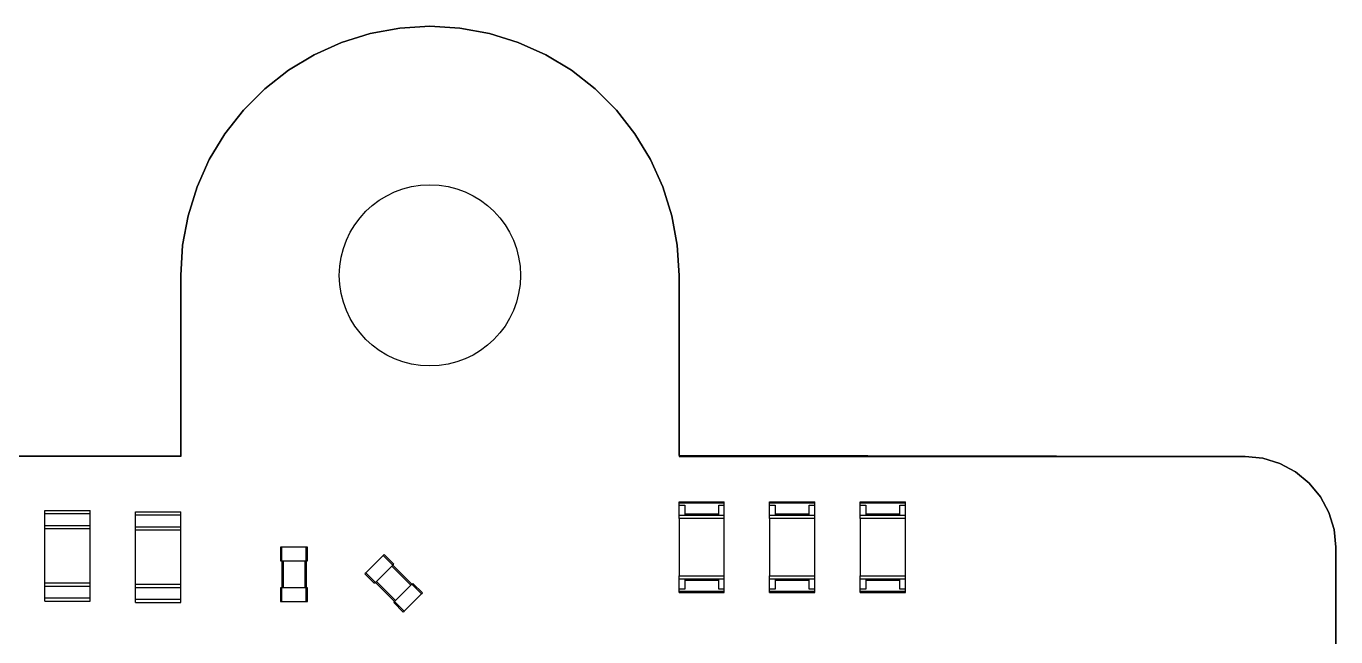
# Model space of a CAD drawing. Header units: millimetres. Extents: x 60.9 to 90.4, y 105.2 to 134.4.
# Drawn here: x 71.16 to 85.62, y 127.66 to 134.4 of the extents above; entities that cross this region are included whole.
import ezdxf

# ---------------------------------------------------------------- set-up
doc = ezdxf.new("R2010")
doc.units = ezdxf.units.MM

msp = doc.modelspace()

# ---------------------------------------------------------------- linework, layer by layer
at = {"color": 7, "linetype": 'Continuous', "lineweight": 25}
for p, q in [((74.96, 134.317), (74.643, 134.218)), ((74.643, 134.218), (74.96, 134.317)), ((75.287, 134.376), (74.96, 134.317)), ((74.96, 134.317), (75.287, 134.376)), ((75.618, 134.396), (75.287, 134.376)), ((75.287, 134.376), (75.618, 134.396)), ((75.95, 134.376), (75.618, 134.396)), ((75.618, 134.396), (75.95, 134.376)), ((76.276, 134.317), (75.95, 134.376)), ((75.95, 134.376), (76.276, 134.317)), ((76.593, 134.218), (76.276, 134.317)), ((76.276, 134.317), (76.593, 134.218)), ((74.643, 134.218), (74.34, 134.081)), ((74.34, 134.081), (74.643, 134.218)), ((76.896, 134.081), (76.593, 134.218)), ((76.593, 134.218), (76.896, 134.081)), ((74.34, 134.081), (74.056, 133.91)), ((74.056, 133.91), (74.34, 134.081)), ((77.18, 133.91), (76.896, 134.081)), ((76.896, 134.081), (77.18, 133.91)), ((74.056, 133.91), (73.795, 133.705)), ((73.795, 133.705), (74.056, 133.91)), ((77.442, 133.705), (77.18, 133.91)), ((77.18, 133.91), (77.442, 133.705)), ((73.795, 133.705), (73.56, 133.47)), ((73.56, 133.47), (73.795, 133.705)), ((77.677, 133.47), (77.442, 133.705)), ((77.442, 133.705), (77.677, 133.47)), ((73.56, 133.47), (73.355, 133.209)), ((73.355, 133.209), (73.56, 133.47)), ((77.881, 133.209), (77.677, 133.47)), ((77.677, 133.47), (77.882, 133.209)), ((73.355, 133.209), (73.183, 132.924)), ((73.183, 132.924), (73.355, 133.209)), ((78.053, 132.924), (77.881, 133.209)), ((77.882, 133.209), (78.053, 132.924)), ((73.183, 132.924), (73.047, 132.622)), ((73.047, 132.622), (73.183, 132.924)), ((78.19, 132.622), (78.053, 132.924)), ((78.053, 132.924), (78.19, 132.622)), ((73.047, 132.622), (72.948, 132.305)), ((72.948, 132.305), (73.047, 132.622)), ((78.288, 132.305), (78.19, 132.622)), ((78.19, 132.622), (78.288, 132.305)), ((72.948, 132.305), (72.888, 131.978)), ((72.888, 131.978), (72.948, 132.305)), ((78.348, 131.978), (78.288, 132.305)), ((78.288, 132.305), (78.348, 131.978)), ((72.888, 131.978), (72.868, 131.646)), ((72.868, 131.646), (72.888, 131.978)), ((78.368, 131.646), (78.348, 131.978)), ((78.348, 131.978), (78.368, 131.646)), ((72.868, 131.646), (72.868, 129.646)), ((72.868, 129.656), (72.868, 131.646)), ((78.368, 129.656), (78.368, 131.646)), ((78.368, 131.646), (78.368, 129.646)), ((66.618, 129.646), (72.868, 129.656)), ((72.868, 129.646), (66.618, 129.646)), ((84.618, 129.646), (78.368, 129.656)), ((78.368, 129.646), (84.618, 129.646)), ((84.813, 129.627), (84.618, 129.646)), ((84.618, 129.646), (84.813, 129.627)), ((85.001, 129.57), (84.813, 129.627)), ((84.813, 129.627), (85.001, 129.57)), ((85.174, 129.478), (85.001, 129.57)), ((85.001, 129.57), (85.174, 129.478)), ((85.325, 129.354), (85.174, 129.478)), ((85.174, 129.478), (85.325, 129.354)), ((85.45, 129.202), (85.325, 129.354)), ((85.325, 129.354), (85.45, 129.202)), ((78.368, 129.146), (78.868, 129.146)), ((78.368, 129.131), (78.368, 129.146)), ((78.868, 129.131), (78.368, 129.131)), ((78.368, 129.109), (78.368, 129.131)), ((78.368, 129.109), (78.431, 129.109)), ((78.368, 128.996), (78.368, 129.109)), ((78.431, 129.109), (78.431, 129.011)), ((78.806, 129.109), (78.868, 129.109)), ((78.806, 129.011), (78.806, 129.109)), ((78.868, 129.131), (78.868, 129.146)), ((78.868, 129.109), (78.868, 129.131)), ((78.868, 128.996), (78.868, 129.109)), ((79.368, 129.146), (79.868, 129.146)), ((79.368, 129.131), (79.368, 129.146)), ((79.868, 129.131), (79.368, 129.131)), ((79.368, 129.109), (79.368, 129.131)), ((79.368, 129.109), (79.431, 129.109)), ((79.368, 128.996), (79.368, 129.109)), ((79.431, 129.109), (79.431, 129.011)), ((79.806, 129.109), (79.868, 129.109)), ((79.806, 129.011), (79.806, 129.109)), ((79.868, 129.131), (79.868, 129.146)), ((79.868, 129.109), (79.868, 129.131)), ((79.868, 128.996), (79.868, 129.109)), ((80.368, 129.146), (80.868, 129.146)), ((80.368, 129.131), (80.368, 129.146)), ((80.868, 129.131), (80.368, 129.131)), ((80.368, 129.109), (80.368, 129.131)), ((80.368, 129.109), (80.431, 129.109)), ((80.368, 128.996), (80.368, 129.109)), ((80.431, 129.109), (80.431, 129.011)), ((80.806, 129.109), (80.868, 129.109)), ((80.806, 129.011), (80.806, 129.109)), ((80.868, 129.131), (80.868, 129.146)), ((80.868, 129.109), (80.868, 129.131)), ((80.868, 128.996), (80.868, 129.109)), ((85.542, 129.029), (85.45, 129.202)), ((85.45, 129.202), (85.542, 129.029)), ((71.368, 129.051), (71.868, 129.051)), ((71.368, 129.016), (71.368, 129.051)), ((71.368, 129.016), (71.868, 129.016)), ((71.368, 128.886), (71.368, 129.016)), ((71.868, 129.016), (71.868, 129.051)), ((71.868, 128.886), (71.868, 129.016)), ((72.368, 129.036), (72.868, 129.036)), ((72.368, 129.001), (72.368, 129.036)), ((72.368, 129.001), (72.868, 129.001)), ((72.368, 128.871), (72.368, 129.001)), ((72.868, 129.001), (72.868, 129.036)), ((72.868, 128.871), (72.868, 129.001)), ((78.431, 128.996), (78.368, 128.996)), ((78.368, 128.961), (78.368, 128.996)), ((78.868, 128.961), (78.368, 128.961)), ((78.368, 128.961), (78.368, 128.331)), ((78.806, 129.011), (78.431, 129.011)), ((78.431, 129.011), (78.431, 128.996)), ((78.806, 128.996), (78.431, 128.996)), ((78.806, 128.996), (78.806, 129.011)), ((78.868, 128.996), (78.806, 128.996)), ((78.868, 128.961), (78.868, 128.996)), ((78.868, 128.331), (78.868, 128.961)), ((79.368, 128.961), (79.368, 128.996)), ((79.431, 128.996), (79.368, 128.996)), ((79.368, 128.961), (79.368, 128.331)), ((79.868, 128.961), (79.368, 128.961)), ((79.806, 129.011), (79.431, 129.011)), ((79.431, 129.011), (79.431, 128.996)), ((79.806, 128.996), (79.431, 128.996)), ((79.806, 128.996), (79.806, 129.011)), ((79.868, 128.996), (79.806, 128.996)), ((79.868, 128.961), (79.868, 128.996)), ((79.868, 128.331), (79.868, 128.961)), ((80.368, 128.961), (80.368, 128.996)), ((80.431, 128.996), (80.368, 128.996)), ((80.868, 128.961), (80.368, 128.961)), ((80.368, 128.961), (80.368, 128.331)), ((80.806, 129.011), (80.431, 129.011)), ((80.431, 129.011), (80.431, 128.996)), ((80.806, 128.996), (80.431, 128.996)), ((80.806, 128.996), (80.806, 129.011)), ((80.868, 128.996), (80.806, 128.996)), ((80.868, 128.961), (80.868, 128.996)), ((80.868, 128.331), (80.868, 128.961)), ((85.599, 128.842), (85.542, 129.029)), ((85.542, 129.029), (85.599, 128.842)), ((71.368, 128.886), (71.868, 128.886)), ((71.368, 128.851), (71.368, 128.886)), ((71.368, 128.251), (71.368, 128.851)), ((71.368, 128.851), (71.868, 128.851)), ((71.868, 128.851), (71.868, 128.886)), ((71.868, 128.251), (71.868, 128.851)), ((72.368, 128.871), (72.868, 128.871)), ((72.368, 128.836), (72.368, 128.871)), ((72.368, 128.236), (72.368, 128.836)), ((72.368, 128.836), (72.868, 128.836)), ((72.868, 128.836), (72.868, 128.871)), ((72.868, 128.236), (72.868, 128.836)), ((85.618, 128.646), (85.599, 128.842)), ((85.599, 128.842), (85.618, 128.646)), ((73.968, 128.646), (73.968, 128.496)), ((73.983, 128.646), (73.968, 128.646)), ((73.983, 128.496), (73.983, 128.646)), ((74.253, 128.646), (73.983, 128.646)), ((74.253, 128.496), (74.253, 128.646)), ((74.268, 128.646), (74.253, 128.646)), ((74.268, 128.496), (74.268, 128.646)), ((75.102, 128.554), (74.911, 128.363)), ((75.208, 128.448), (75.102, 128.554)), ((75.218, 128.459), (75.112, 128.565)), ((85.618, 115.146), (85.618, 128.646)), ((85.618, 128.646), (85.618, 115.146)), ((73.968, 128.496), (73.983, 128.496)), ((73.983, 128.496), (74.253, 128.496)), ((73.983, 128.496), (73.983, 128.196)), ((73.998, 128.496), (73.998, 128.196)), ((74.238, 128.496), (74.238, 128.196)), ((74.253, 128.496), (74.268, 128.496)), ((74.253, 128.496), (74.253, 128.196)), ((75.017, 128.257), (75.208, 128.448)), ((75.197, 128.437), (75.409, 128.225)), ((75.208, 128.448), (75.42, 128.236)), ((71.368, 128.251), (71.868, 128.251)), ((71.368, 128.216), (71.368, 128.251)), ((71.868, 128.216), (71.868, 128.251)), ((72.368, 128.236), (72.868, 128.236)), ((72.368, 128.201), (72.368, 128.236)), ((72.868, 128.201), (72.868, 128.236)), ((74.9, 128.353), (75.006, 128.246)), ((75.017, 128.257), (74.911, 128.363)), ((75.017, 128.257), (75.229, 128.045)), ((75.027, 128.268), (75.24, 128.056)), ((75.42, 128.236), (75.229, 128.045)), ((75.526, 128.13), (75.42, 128.236)), ((75.536, 128.14), (75.43, 128.246)), ((78.368, 128.331), (78.868, 128.331)), ((78.368, 128.296), (78.368, 128.331)), ((78.368, 128.296), (78.431, 128.296)), ((78.368, 128.184), (78.368, 128.296)), ((78.431, 128.296), (78.806, 128.296)), ((78.431, 128.296), (78.431, 128.281)), ((78.431, 128.281), (78.806, 128.281)), ((78.431, 128.281), (78.431, 128.184)), ((78.806, 128.296), (78.868, 128.296)), ((78.806, 128.281), (78.806, 128.296)), ((78.806, 128.184), (78.806, 128.281)), ((78.868, 128.296), (78.868, 128.331)), ((78.868, 128.184), (78.868, 128.296)), ((79.368, 128.331), (79.868, 128.331)), ((79.368, 128.296), (79.368, 128.331)), ((79.368, 128.296), (79.431, 128.296)), ((79.368, 128.184), (79.368, 128.296)), ((79.431, 128.296), (79.806, 128.296)), ((79.431, 128.296), (79.431, 128.281)), ((79.431, 128.281), (79.806, 128.281)), ((79.431, 128.281), (79.431, 128.184)), ((79.806, 128.296), (79.868, 128.296)), ((79.806, 128.281), (79.806, 128.296)), ((79.806, 128.184), (79.806, 128.281)), ((79.868, 128.296), (79.868, 128.331)), ((79.868, 128.184), (79.868, 128.296)), ((80.368, 128.331), (80.868, 128.331)), ((80.368, 128.296), (80.368, 128.331)), ((80.368, 128.296), (80.431, 128.296)), ((80.368, 128.184), (80.368, 128.296)), ((80.431, 128.296), (80.806, 128.296)), ((80.431, 128.296), (80.431, 128.281)), ((80.431, 128.281), (80.806, 128.281)), ((80.431, 128.281), (80.431, 128.184)), ((80.806, 128.296), (80.868, 128.296)), ((80.806, 128.281), (80.806, 128.296)), ((80.806, 128.184), (80.806, 128.281)), ((80.868, 128.296), (80.868, 128.331)), ((80.868, 128.184), (80.868, 128.296)), ((71.368, 128.216), (71.868, 128.216)), ((71.368, 128.086), (71.368, 128.216)), ((71.868, 128.086), (71.868, 128.216)), ((72.368, 128.201), (72.868, 128.201)), ((72.368, 128.071), (72.368, 128.201)), ((72.868, 128.071), (72.868, 128.201)), ((73.968, 128.196), (73.968, 128.046)), ((73.983, 128.196), (73.968, 128.196)), ((73.983, 128.046), (73.983, 128.196)), ((74.253, 128.196), (73.983, 128.196)), ((74.253, 128.046), (74.253, 128.196)), ((74.268, 128.196), (74.253, 128.196)), ((74.268, 128.046), (74.268, 128.196)), ((75.335, 127.939), (75.526, 128.13)), ((78.431, 128.184), (78.368, 128.184)), ((78.368, 128.161), (78.368, 128.184)), ((78.368, 128.161), (78.868, 128.161)), ((78.368, 128.146), (78.368, 128.161)), ((78.368, 128.146), (78.868, 128.146)), ((78.868, 128.184), (78.806, 128.184)), ((78.868, 128.161), (78.868, 128.184)), ((78.868, 128.146), (78.868, 128.161)), ((79.431, 128.184), (79.368, 128.184)), ((79.368, 128.161), (79.368, 128.184)), ((79.368, 128.161), (79.868, 128.161)), ((79.368, 128.146), (79.368, 128.161)), ((79.368, 128.146), (79.868, 128.146)), ((79.868, 128.184), (79.806, 128.184)), ((79.868, 128.161), (79.868, 128.184)), ((79.868, 128.146), (79.868, 128.161)), ((80.431, 128.184), (80.368, 128.184)), ((80.368, 128.161), (80.368, 128.184)), ((80.368, 128.161), (80.868, 128.161)), ((80.368, 128.146), (80.368, 128.161)), ((80.368, 128.146), (80.868, 128.146)), ((80.868, 128.184), (80.806, 128.184)), ((80.868, 128.161), (80.868, 128.184)), ((80.868, 128.146), (80.868, 128.161)), ((71.368, 128.086), (71.868, 128.086)), ((71.368, 128.051), (71.368, 128.086)), ((71.368, 128.051), (71.868, 128.051)), ((71.868, 128.051), (71.868, 128.086)), ((72.368, 128.071), (72.868, 128.071)), ((72.368, 128.036), (72.368, 128.071)), ((72.368, 128.036), (72.868, 128.036)), ((72.868, 128.036), (72.868, 128.071)), ((73.968, 128.046), (73.983, 128.046)), ((73.983, 128.046), (74.253, 128.046)), ((74.253, 128.046), (74.268, 128.046)), ((75.218, 128.034), (75.324, 127.928)), ((75.335, 127.939), (75.229, 128.045))]:
    msp.add_line(p, q, dxfattribs=at)
msp.add_circle((75.618, 131.646), 1, dxfattribs=at)
msp.add_circle((75.618, 131.646), 1, dxfattribs=at)
for centre, radius, start, end in [((68.917, 134.753), 8.757, 314.9308, 315.0289), ((71.304, 132.365), 5.53, 314.9022, 315.0576), ((75.406, 127.857), 0.709, 134.3934, 135.6066), ((77.598, 125.665), 3.658, 134.8825, 135.1175), ((73.111, 130.557), 3.274, 314.8486, 315.1111), ((73.217, 130.451), 3.274, 314.8486, 315.1111), ((85.361, 117.895), 14.342, 134.9499, 135.0098), ((82.712, 120.546), 10.444, 134.9387, 135.021)]:
    msp.add_arc(centre, radius, start, end, dxfattribs=at)

doc.saveas('drawing.dxf')
